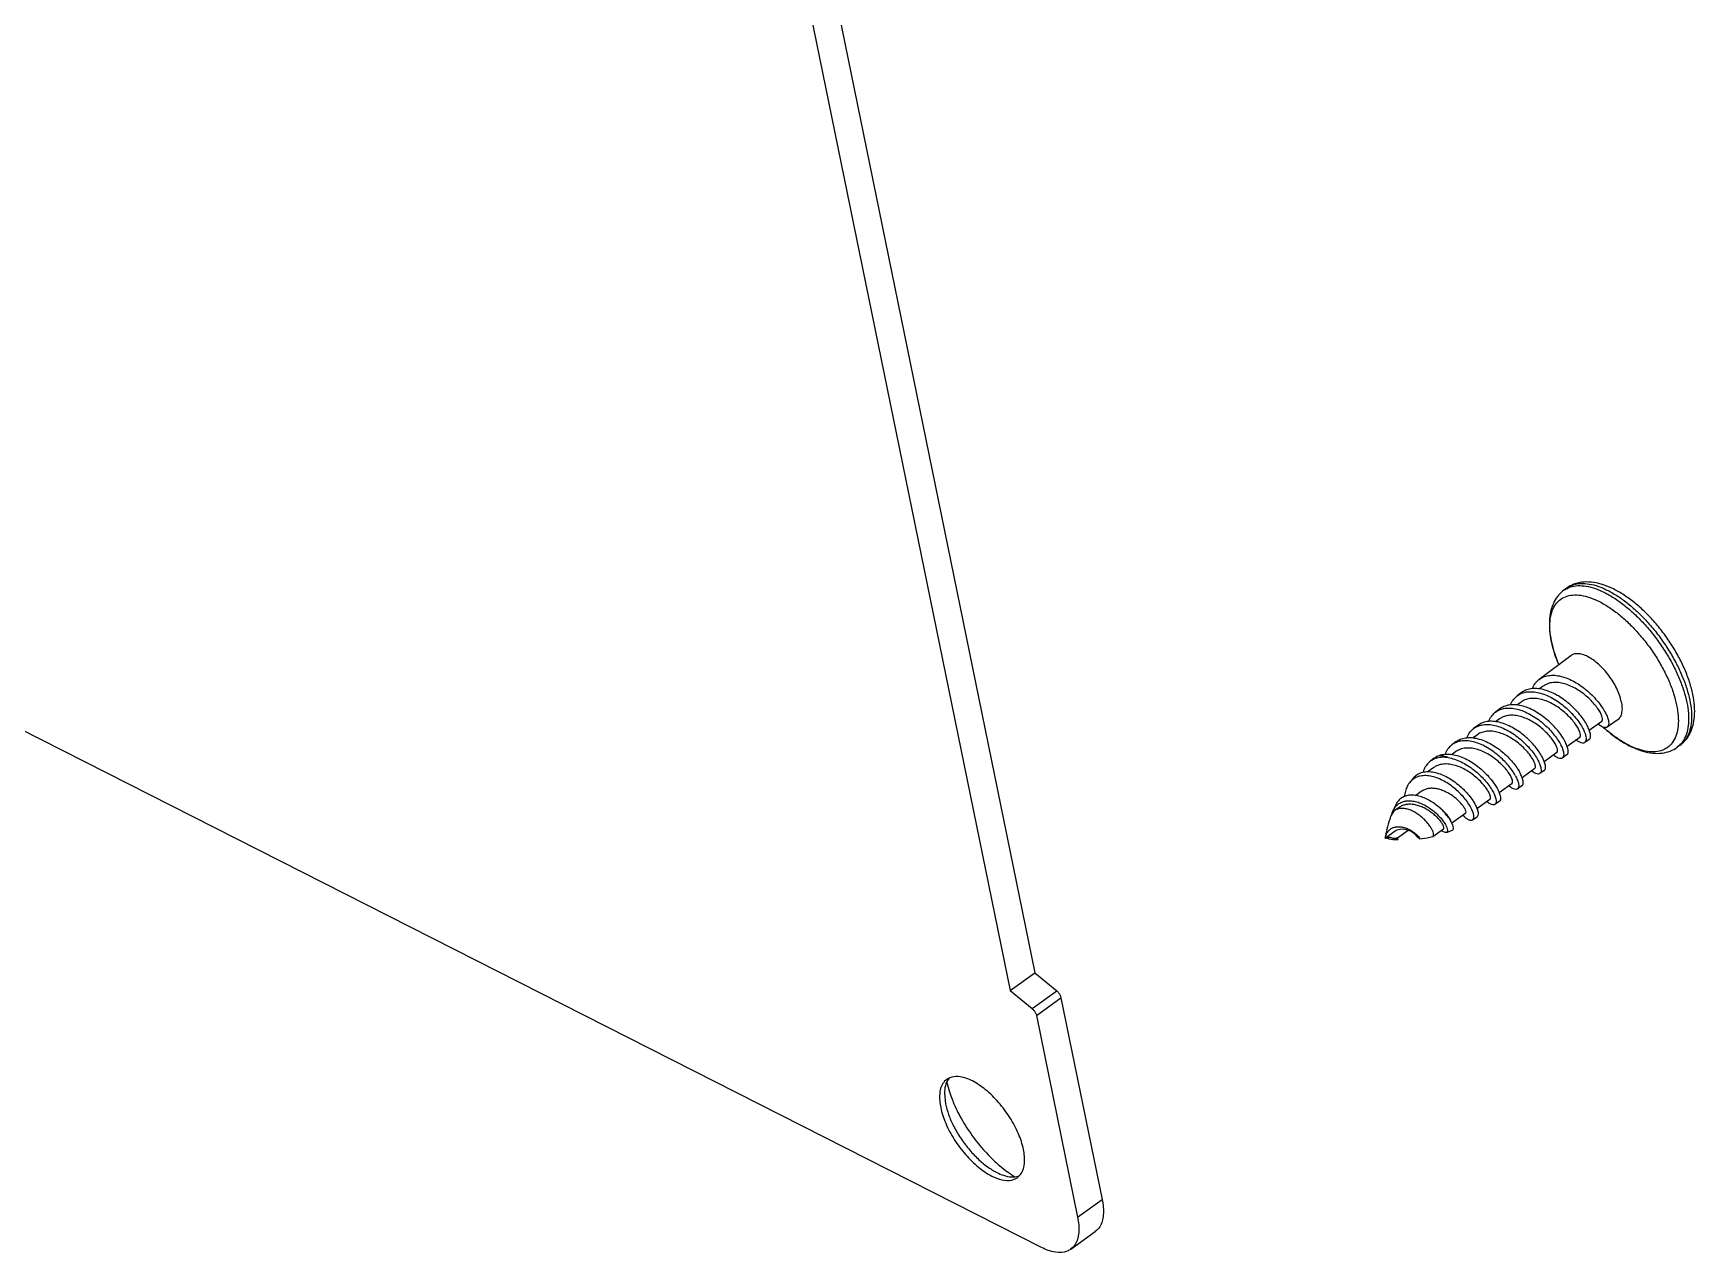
# Model space of a CAD drawing. Header units: millimetres. Extents: x 1367 to 2763, y -1119 to 322.
# Drawn here: x 1807.94 to 1856.01, y 64.53 to 99.81 of the extents above; entities that cross this region are included whole.
import ezdxf

# ---------------------------------------------------------------- set-up
doc = ezdxf.new("R2010")
doc.units = ezdxf.units.MM
doc.layers.add('02___PRT_ALL_AXES', color=7, linetype='Continuous')

msp = doc.modelspace()

# ---------------------------------------------------------------- linework, layer by layer
at = {"color": 7, "linetype": 'Continuous'}
for p, q in [((1830.2, 101.496), (1836.2, 72.115)), ((1830.999, 101.576), (1836.911, 72.627)), ((1837.103, 64.685), (1787.945, 89.638)), ((1852.222, 83.697), (1852.312, 83.751)), ((1851.853, 82.233), (1851.858, 82.208)), ((1851.861, 82.209), (1851.856, 82.234)), ((1852.071, 81.544), (1852.036, 81.631)), ((1851.62, 80.922), (1851.507, 80.841)), ((1850.98, 80.461), (1850.858, 80.373)), ((1850.986, 80.709), (1850.998, 80.714)), ((1850.359, 79.975), (1850.243, 79.892)), ((1850.357, 80.236), (1850.372, 80.243)), ((1852.954, 79.645), (1853.317, 79.906)), ((1849.719, 79.514), (1849.593, 79.424)), ((1849.725, 79.762), (1849.736, 79.766)), ((1852.312, 79.182), (1852.677, 79.445)), ((1848.469, 78.838), (1848.511, 78.867)), ((1848.524, 78.835), (1848.477, 78.818)), ((1849.097, 79.028), (1848.984, 78.946)), ((1849.111, 79.295), (1849.097, 79.29)), ((1851.65, 78.745), (1852.019, 79.01)), ((1855.569, 79.215), (1855.494, 79.152)), ((1848.458, 78.567), (1848.292, 78.448)), ((1851.008, 78.283), (1851.379, 78.549)), ((1848.093, 77.873), (1847.934, 77.758)), ((1850.115, 78.219), (1850.231, 78.061)), ((1850.345, 77.844), (1850.721, 78.115)), ((1847.453, 77.412), (1847.331, 77.324)), ((1848.713, 77.32), (1848.587, 77.436)), ((1849.478, 77.754), (1849.584, 77.609)), ((1849.584, 77.609), (1849.59, 77.599)), ((1849.703, 77.382), (1850.081, 77.654)), ((1847.238, 77.217), (1847.215, 77.167)), ((1847.238, 77.216), (1847.263, 77.289)), ((1847.278, 77.276), (1847.238, 77.217)), ((1847.331, 77.324), (1847.278, 77.276)), ((1848.717, 77.324), (1848.687, 77.351)), ((1848.96, 77.001), (1848.896, 77.104)), ((1848.961, 77.001), (1848.951, 77.024)), ((1848.98, 76.962), (1848.963, 76.995)), ((1848.976, 76.966), (1849.38, 77.257)), ((1849.288, 77.188), (1849.287, 77.19)), ((1849.34, 77.142), (1849.288, 77.188)), ((1847.048, 76.521), (1847.054, 76.526)), ((1847.144, 76.506), (1847.053, 76.521)), ((1847.336, 76.729), (1847.054, 76.526)), ((1847.166, 76.503), (1847.144, 76.506)), ((1847.402, 76.478), (1847.277, 76.516)), ((1847.336, 76.729), (1847.326, 76.721)), ((1847.355, 76.742), (1847.336, 76.729)), ((1847.404, 76.537), (1847.712, 76.758)), ((1847.97, 76.574), (1847.912, 76.651)), ((1848.419, 76.568), (1848.432, 76.575)), ((1848.432, 76.575), (1848.74, 76.796)), ((1836.2, 72.115), (1836.911, 72.627)), ((1836.911, 72.627), (1837.546, 72.107)), ((1836.2, 72.115), (1836.835, 71.595)), ((1836.835, 71.595), (1837.546, 72.107)), ((1836.96, 71.398), (1837.671, 71.91)), ((1837.671, 71.91), (1838.863, 66.073)), ((1836.96, 71.398), (1838.152, 65.561)), ((1834.3, 69.143), (1834.332, 68.837)), ((1834.444, 69.183), (1834.481, 69.075)), ((1834.481, 69.075), (1834.538, 68.926)), ((1835.964, 66.641), (1836.025, 66.63)), ((1838.152, 65.561), (1838.863, 66.073)), ((1837.951, 64.633), (1838.662, 65.145))]:
    msp.add_line(p, q, dxfattribs=at)
for points in [[(1847.355, 76.742), (1847.399, 76.765), (1847.481, 76.788), (1847.569, 76.791), (1847.661, 76.776)], [(1847.418, 76.491), (1847.42, 76.508), (1847.427, 76.554)], [(1847.661, 76.776), (1847.75, 76.746), (1847.831, 76.706)], [(1847.831, 76.706), (1847.898, 76.663), (1847.948, 76.624), (1847.979, 76.596), (1847.987, 76.587)]]:
    msp.add_lwpolyline(points, dxfattribs=at)
for points, start_tangent, end_tangent in [([(1852.222, 83.697), (1852.067, 83.554), (1851.942, 83.369), (1851.853, 83.138), (1851.806, 82.864), (1851.807, 82.559), (1851.853, 82.233)], (-0.811533, -0.584306), (0.20008, -0.97978)), ([(1855.951, 80.678), (1855.855, 81.039), (1855.716, 81.407), (1855.538, 81.774), (1855.326, 82.133), (1855.084, 82.478), (1854.818, 82.802), (1854.533, 83.098), (1854.233, 83.359), (1853.924, 83.579), (1853.611, 83.752), (1853.302, 83.871), (1853.008, 83.929), (1852.741, 83.926), (1852.508, 83.867), (1852.309, 83.759)], (-0.20008, 0.97978), (-0.811533, -0.584306)), ([(1852.309, 83.759), (1852.399, 83.813), (1852.424, 83.825)], (0.811592, 0.584225), (0.91172, 0.410813)), ([(1852.312, 83.751), (1852.511, 83.816), (1852.74, 83.828), (1852.994, 83.786), (1853.267, 83.691), (1853.434, 83.612)], (0.893834, 0.448397), (0.886951, -0.461864)), ([(1852.424, 83.825), (1852.598, 83.879), (1852.827, 83.89), (1853.081, 83.848), (1853.354, 83.753), (1853.64, 83.608), (1853.934, 83.415), (1854.227, 83.179), (1854.515, 82.905), (1854.789, 82.6), (1855.045, 82.27), (1855.276, 81.922), (1855.477, 81.565), (1855.645, 81.205), (1855.774, 80.853), (1855.862, 80.514)], (0.91172, 0.410813), (0.20008, -0.97978)), ([(1851.856, 82.234), (1851.817, 82.522), (1851.819, 82.805), (1851.866, 83.051), (1851.958, 83.254), (1852.091, 83.408), (1852.264, 83.51), (1852.472, 83.557), (1852.709, 83.549), (1852.969, 83.485), (1853.247, 83.367), (1853.535, 83.197), (1853.827, 82.981), (1854.115, 82.723), (1854.392, 82.43), (1854.651, 82.109), (1854.886, 81.767), (1855.091, 81.414), (1855.262, 81.058), (1855.393, 80.707), (1855.481, 80.371)], (-0.191134, 0.981564), (0.20008, -0.97978)), ([(1853.434, 83.612), (1853.554, 83.545), (1853.847, 83.353), (1854.141, 83.117), (1854.428, 82.843), (1854.703, 82.538), (1854.958, 82.207), (1855.189, 81.86), (1855.391, 81.502), (1855.558, 81.143), (1855.687, 80.79), (1855.776, 80.451)], (0.886951, -0.461864), (0.20008, -0.97978)), ([(1851.858, 82.208), (1851.949, 81.873), (1852.071, 81.544)], (0.208553, -0.978011), (0.388024, -0.921649)), ([(1852.036, 81.631), (1851.95, 81.872), (1851.861, 82.209)], (-0.366558, 0.930395), (-0.20008, 0.97978)), ([(1851.502, 81.117), (1851.62, 81.185), (1851.777, 81.229), (1851.954, 81.235), (1852.139, 81.205), (1852.332, 81.141), (1852.53, 81.045), (1852.722, 80.923), (1852.901, 80.783), (1853.064, 80.629), (1853.209, 80.466), (1853.329, 80.303), (1853.419, 80.151)], (0.799932, 0.600091), (0.461336, -0.887225)), ([(1852.893, 79.783), (1852.803, 79.933), (1852.684, 80.094), (1852.54, 80.255), (1852.379, 80.406), (1852.202, 80.544), (1852.01, 80.665), (1851.815, 80.759), (1851.624, 80.822), (1851.44, 80.851), (1851.265, 80.845), (1851.109, 80.801), (1850.992, 80.734)], (-0.464338, 0.885658), (-0.799927, -0.600097)), ([(1850.998, 80.714), (1851.142, 80.753), (1851.315, 80.76), (1851.498, 80.731), (1851.69, 80.668), (1851.886, 80.574), (1852.076, 80.455), (1852.252, 80.317), (1852.414, 80.165), (1852.559, 80.004), (1852.677, 79.844), (1852.767, 79.695)], (0.926622, 0.375994), (0.465066, -0.885276)), ([(1851.301, 80.846), (1851.38, 80.991), (1851.487, 81.105), (1851.502, 81.117)], (0.377043, 0.926196), (0.799932, 0.600091)), ([(1853.316, 79.907), (1853.329, 79.919), (1853.338, 79.972), (1853.32, 80.052), (1853.274, 80.155), (1853.2, 80.274), (1853.099, 80.404), (1852.975, 80.536), (1852.831, 80.665), (1852.671, 80.783), (1852.501, 80.883), (1852.325, 80.96), (1852.151, 81.01), (1851.983, 81.028), (1851.827, 81.013), (1851.688, 80.964), (1851.62, 80.922)], (0.822721, 0.568446), (-0.811653, -0.58414)), ([(1852.247, 79.331), (1852.158, 79.479), (1852.04, 79.637), (1851.898, 79.795), (1851.738, 79.944), (1851.563, 80.08), (1851.374, 80.199), (1851.18, 80.291), (1850.991, 80.353), (1850.809, 80.381), (1850.637, 80.374), (1850.482, 80.33), (1850.366, 80.264)], (-0.468111, 0.88367), (-0.799922, -0.600104)), ([(1850.372, 80.243), (1850.511, 80.28), (1850.684, 80.287), (1850.866, 80.258), (1851.054, 80.197), (1851.247, 80.105), (1851.436, 79.986), (1851.61, 79.851), (1851.77, 79.702), (1851.912, 79.545), (1852.029, 79.388), (1852.118, 79.241)], (0.929464, 0.368912), (0.468879, -0.883263)), ([(1850.67, 80.376), (1850.748, 80.517), (1850.854, 80.629), (1850.87, 80.642)], (0.380533, 0.924768), (0.79986, 0.600187)), ([(1850.87, 80.642), (1850.986, 80.709)], (0.79986, 0.600187), (0.918394, 0.395667)), ([(1852.676, 79.446), (1852.69, 79.46), (1852.698, 79.515), (1852.678, 79.597), (1852.629, 79.703), (1852.552, 79.825), (1852.448, 79.956), (1852.32, 80.09), (1852.172, 80.219), (1852.009, 80.337), (1851.835, 80.435), (1851.658, 80.509), (1851.482, 80.554), (1851.314, 80.567), (1851.159, 80.545), (1851.023, 80.489), (1850.98, 80.461)], (0.815323, 0.579007), (-0.811251, -0.584698)), ([(1855.481, 80.371), (1855.525, 80.057), (1855.524, 79.774), (1855.476, 79.528), (1855.385, 79.326), (1855.251, 79.172), (1855.078, 79.07), (1854.871, 79.022), (1854.634, 79.031), (1854.373, 79.095), (1854.098, 79.212)], (0.20008, -0.97978), (-0.892133, 0.451773)), ([(1855.776, 80.451), (1855.821, 80.135), (1855.823, 79.846), (1855.781, 79.593), (1855.695, 79.381), (1855.574, 79.22)], (0.20008, -0.97978), (-0.708864, -0.705345)), ([(1855.581, 79.215), (1855.736, 79.357), (1855.861, 79.543), (1855.951, 79.774), (1855.998, 80.047), (1855.997, 80.353), (1855.951, 80.678)], (0.811533, 0.584306), (-0.20008, 0.97978)), ([(1855.862, 80.514), (1855.908, 80.197), (1855.909, 79.909), (1855.867, 79.656), (1855.782, 79.444), (1855.656, 79.278), (1855.581, 79.215)], (0.20008, -0.97978), (-0.811592, -0.584225)), ([(1851.591, 78.873), (1851.503, 79.017), (1851.387, 79.172), (1851.246, 79.328), (1851.088, 79.474), (1850.915, 79.608), (1850.728, 79.724), (1850.537, 79.815), (1850.35, 79.875), (1850.17, 79.903), (1849.999, 79.896), (1849.846, 79.853), (1849.731, 79.786)], (-0.472048, 0.881573), (-0.799907, -0.600125)), ([(1849.736, 79.766), (1849.876, 79.804), (1850.045, 79.812), (1850.226, 79.784), (1850.414, 79.723), (1850.604, 79.633), (1850.788, 79.519), (1850.962, 79.384), (1851.122, 79.237), (1851.261, 79.083), (1851.377, 78.93), (1851.465, 78.785)], (0.92758, 0.373624), (0.472818, -0.88116)), ([(1850.04, 79.898), (1850.042, 79.903), (1850.121, 80.047), (1850.226, 80.158), (1850.241, 80.17)], (0.372039, 0.928217), (0.799911, 0.600119)), ([(1850.241, 80.17), (1850.357, 80.236)], (0.799911, 0.600119), (0.918504, 0.395413)), ([(1852.018, 79.011), (1852.03, 79.023), (1852.037, 79.072), (1852.018, 79.148), (1851.972, 79.246), (1851.899, 79.36), (1851.801, 79.484), (1851.68, 79.611), (1851.539, 79.735), (1851.383, 79.847), (1851.217, 79.943), (1851.047, 80.016), (1850.877, 80.063), (1850.713, 80.08), (1850.562, 80.064), (1850.426, 80.016), (1850.359, 79.975)], (0.824751, 0.565497), (-0.811652, -0.584141)), ([(1853.472, 79.738), (1853.428, 79.723), (1853.349, 79.737), (1853.252, 79.789), (1853.205, 79.824)], (-0.836275, -0.54831), (-0.782468, 0.622691)), ([(1853.419, 80.151), (1853.48, 80.014), (1853.511, 79.895), (1853.511, 79.805), (1853.483, 79.747), (1853.472, 79.738)], (0.461336, -0.887225), (-0.836275, -0.54831)), ([(1849.105, 79.317), (1849.185, 79.367), (1849.334, 79.419), (1849.502, 79.434), (1849.684, 79.413), (1849.873, 79.358), (1850.065, 79.272), (1850.253, 79.159), (1850.431, 79.025), (1850.594, 78.878), (1850.737, 78.723), (1850.855, 78.568), (1850.946, 78.421)], (0.799838, 0.600216), (0.476035, -0.879426)), ([(1850.816, 78.331), (1850.728, 78.473), (1850.614, 78.624), (1850.477, 78.775), (1850.319, 78.919), (1850.147, 79.051), (1849.965, 79.164), (1849.778, 79.252), (1849.593, 79.311), (1849.414, 79.339), (1849.247, 79.332), (1849.111, 79.295)], (-0.476847, 0.878987), (-0.930391, -0.366568)), ([(1849.409, 79.426), (1849.411, 79.43), (1849.489, 79.572), (1849.594, 79.683), (1849.609, 79.695)], (0.373604, 0.927588), (0.79995, 0.600067)), ([(1849.609, 79.695), (1849.725, 79.762)], (0.79995, 0.600067), (0.91894, 0.394398)), ([(1851.379, 78.55), (1851.395, 78.577), (1851.393, 78.638), (1851.363, 78.725), (1851.305, 78.831), (1851.22, 78.952), (1851.111, 79.079), (1850.979, 79.207), (1850.829, 79.327), (1850.666, 79.434), (1850.495, 79.521), (1850.322, 79.582), (1850.153, 79.615), (1849.993, 79.615), (1849.848, 79.582), (1849.721, 79.516), (1849.719, 79.514)], (0.768711, 0.639596), (-0.811456, -0.584413)), ([(1852.303, 78.932), (1852.313, 78.94), (1852.34, 78.996), (1852.339, 79.084), (1852.307, 79.199), (1852.247, 79.331)], (0.837333, 0.546693), (-0.468111, 0.88367)), ([(1852.821, 79.289), (1852.811, 79.283), (1852.755, 79.275), (1852.682, 79.297), (1852.595, 79.348), (1852.569, 79.367)], (-0.812503, -0.582958), (-0.789164, 0.614183)), ([(1852.767, 79.695), (1852.822, 79.574), (1852.854, 79.467), (1852.862, 79.381), (1852.847, 79.319), (1852.821, 79.289)], (0.465066, -0.885276), (-0.812502, -0.582958)), ([(1852.947, 79.376), (1852.957, 79.384), (1852.985, 79.441), (1852.985, 79.531), (1852.954, 79.648), (1852.893, 79.783)], (0.836684, 0.547686), (-0.464338, 0.885658)), ([(1853.36, 79.732), (1853.571, 79.553), (1853.88, 79.333), (1854.192, 79.16), (1854.502, 79.041), (1854.796, 78.983), (1855.062, 78.986), (1855.296, 79.045), (1855.495, 79.152)], (0.741975, -0.670428), (0.811533, 0.584306)), ([(1854.098, 79.212), (1853.807, 79.382), (1853.515, 79.599), (1853.361, 79.731)], (-0.892133, 0.451773), (-0.742862, 0.669444)), ([(1848.511, 78.867), (1848.652, 78.93), (1848.813, 78.956), (1848.989, 78.946), (1849.175, 78.901), (1849.364, 78.825), (1849.552, 78.721), (1849.731, 78.595), (1849.897, 78.454), (1850.044, 78.303), (1850.115, 78.219)], (0.850711, 0.525634), (0.627741, -0.778422)), ([(1848.871, 78.853), (1848.767, 78.888), (1848.671, 78.902), (1848.585, 78.895), (1848.511, 78.867)], (-0.923057, 0.384662), (-0.873334, -0.487121)), ([(1848.871, 78.853), (1848.705, 78.864), (1848.552, 78.843), (1848.524, 78.835)], (-0.987925, 0.15493), (-0.953988, -0.299844)), ([(1848.98, 79.222), (1848.968, 79.213), (1848.863, 79.104), (1848.785, 78.965), (1848.78, 78.951)], (-0.799902, -0.60013), (-0.368397, -0.929669)), ([(1848.871, 78.853), (1849.055, 78.809), (1849.243, 78.732), (1849.433, 78.627), (1849.614, 78.499), (1849.778, 78.358), (1849.923, 78.208), (1850.048, 78.055), (1850.145, 77.907), (1850.213, 77.775), (1850.251, 77.661), (1850.26, 77.571), (1850.24, 77.512), (1850.225, 77.499)], (0.987925, -0.15493), (-0.834485, -0.551031)), ([(1849.097, 79.29), (1848.98, 79.222)], (-0.920304, -0.391205), (-0.799902, -0.60013)), ([(1850.72, 78.116), (1850.73, 78.126), (1850.736, 78.173), (1850.716, 78.245), (1850.67, 78.338), (1850.599, 78.447), (1850.502, 78.565), (1850.384, 78.687), (1850.247, 78.804), (1850.096, 78.912), (1849.934, 79.003), (1849.768, 79.073), (1849.603, 79.117), (1849.444, 79.132), (1849.296, 79.116), (1849.164, 79.068), (1849.097, 79.028)], (0.827238, 0.561852), (-0.811651, -0.584142)), ([(1851.649, 78.481), (1851.658, 78.488), (1851.685, 78.543), (1851.683, 78.629), (1851.652, 78.742), (1851.591, 78.873)], (0.837816, 0.545953), (-0.472048, 0.881573)), ([(1852.174, 78.843), (1852.131, 78.829), (1852.056, 78.843), (1851.962, 78.894), (1851.912, 78.933)], (-0.837342, -0.546679), (-0.771641, 0.636058)), ([(1852.118, 79.241), (1852.178, 79.108), (1852.21, 78.993), (1852.211, 78.906), (1852.184, 78.851), (1852.174, 78.843)], (0.468879, -0.883263), (-0.837342, -0.546679)), ([(1847.865, 78.268), (1847.919, 78.322), (1848.036, 78.398), (1848.176, 78.441), (1848.333, 78.45), (1848.502, 78.425), (1848.679, 78.367), (1848.858, 78.282), (1849.033, 78.171), (1849.198, 78.042), (1849.348, 77.901), (1849.475, 77.758)], (0.648445, 0.761262), (0.629681, -0.776853)), ([(1848.336, 78.733), (1848.302, 78.702), (1848.211, 78.587), (1848.146, 78.446), (1848.142, 78.431)], (-0.769953, -0.638101), (-0.304121, -0.952633)), ([(1848.477, 78.818), (1848.416, 78.788), (1848.336, 78.733)], (-0.924821, -0.380403), (-0.769953, -0.6381)), ([(1850.08, 77.654), (1850.084, 77.657), (1850.097, 77.696), (1850.084, 77.762), (1850.045, 77.852), (1849.979, 77.958), (1849.887, 78.076), (1849.773, 78.199), (1849.638, 78.319), (1849.487, 78.43), (1849.326, 78.526), (1849.158, 78.601), (1848.99, 78.65), (1848.828, 78.67), (1848.677, 78.659), (1848.54, 78.616), (1848.458, 78.567)], (0.850737, 0.525592), (-0.811844, -0.583875)), ([(1851.005, 78.036), (1851.014, 78.044), (1851.039, 78.097), (1851.037, 78.182), (1851.005, 78.293), (1850.946, 78.421)], (0.838547, 0.544828), (-0.476035, 0.879426)), ([(1851.523, 78.394), (1851.481, 78.38), (1851.408, 78.395), (1851.317, 78.445), (1851.277, 78.475)], (-0.838325, -0.545171), (-0.778357, 0.627822)), ([(1851.465, 78.785), (1851.526, 78.653), (1851.557, 78.541), (1851.559, 78.456), (1851.533, 78.401), (1851.523, 78.394)], (0.472818, -0.88116), (-0.838325, -0.545171)), ([(1847.749, 78.126), (1847.725, 78.091), (1847.658, 77.957), (1847.618, 77.803), (1847.608, 77.729)], (-0.611221, -0.79146), (-0.090096, -0.995933)), ([(1847.88, 78.246), (1847.818, 78.199), (1847.749, 78.126)], (-0.841303, -0.540563), (-0.611221, -0.79146)), ([(1849.577, 77.056), (1849.606, 77.091), (1849.614, 77.161), (1849.594, 77.258), (1849.546, 77.377), (1849.468, 77.511), (1849.364, 77.654), (1849.236, 77.798), (1849.089, 77.938), (1848.925, 78.064), (1848.752, 78.172), (1848.575, 78.255), (1848.399, 78.31), (1848.23, 78.333), (1848.074, 78.322), (1847.935, 78.277), (1847.88, 78.246)], (0.827014, 0.562181), (-0.841303, -0.540563)), ([(1849.38, 77.257), (1849.389, 77.284), (1849.376, 77.336), (1849.339, 77.406), (1849.279, 77.489), (1849.198, 77.579), (1849.099, 77.67), (1848.985, 77.757), (1848.861, 77.833), (1848.731, 77.895), (1848.599, 77.939), (1848.47, 77.962), (1848.348, 77.964), (1848.235, 77.943), (1848.136, 77.901), (1848.093, 77.873)], (0.780763, 0.624827), (-0.811513, -0.584334)), ([(1850.231, 78.061), (1850.267, 78.003), (1850.336, 77.868), (1850.376, 77.753), (1850.386, 77.662), (1850.367, 77.601), (1850.35, 77.585)], (0.545255, -0.83827), (-0.830115, -0.557592)), ([(1850.876, 77.947), (1850.835, 77.934), (1850.763, 77.949), (1850.673, 78), (1850.62, 78.041)], (-0.838559, -0.544811), (-0.76001, 0.649911)), ([(1850.816, 78.331), (1850.876, 78.202), (1850.908, 78.092), (1850.91, 78.007), (1850.885, 77.954), (1850.876, 77.947)], (0.476847, -0.878987), (-0.838559, -0.544811)), ([(1847.263, 77.289), (1847.293, 77.351), (1847.36, 77.446), (1847.377, 77.464)], (0.382043, 0.924145), (0.704074, 0.710126)), ([(1848.587, 77.436), (1848.553, 77.463), (1848.409, 77.566), (1848.256, 77.653), (1848.1, 77.718), (1847.948, 77.757), (1847.804, 77.769), (1847.669, 77.751), (1847.551, 77.704), (1847.453, 77.631), (1847.378, 77.535), (1847.354, 77.491)], (-0.768608, 0.63972), (-0.438966, -0.898503)), ([(1847.377, 77.464), (1847.449, 77.523), (1847.557, 77.576), (1847.659, 77.6)], (0.704074, 0.710126), (0.9914, 0.130865)), ([(1848.739, 76.796), (1848.749, 76.819), (1848.74, 76.865), (1848.708, 76.93), (1848.655, 77.009), (1848.581, 77.095), (1848.489, 77.184), (1848.383, 77.27), (1848.265, 77.348), (1848.141, 77.413), (1848.013, 77.463), (1847.887, 77.494), (1847.765, 77.505), (1847.651, 77.495), (1847.548, 77.465), (1847.458, 77.416), (1847.453, 77.412)], (0.740574, 0.671975), (-0.811468, -0.584396)), ([(1847.659, 77.6), (1847.679, 77.602), (1847.815, 77.601), (1847.961, 77.573), (1848.11, 77.519), (1848.255, 77.444), (1848.393, 77.352), (1848.52, 77.247), (1848.632, 77.136), (1848.722, 77.026)], (0.9914, 0.130865), (0.595192, -0.803583)), ([(1849.59, 77.599), (1849.664, 77.472), (1849.716, 77.351), (1849.739, 77.252), (1849.734, 77.179), (1849.706, 77.14)], (0.544436, -0.838802), (-0.816045, -0.577989)), ([(1850.225, 77.499), (1850.194, 77.486), (1850.127, 77.496), (1850.04, 77.542), (1849.985, 77.584)], (-0.834485, -0.551031), (-0.766206, 0.642595)), ([(1848.342, 76.873), (1848.264, 76.974), (1848.168, 77.074), (1848.061, 77.168), (1847.945, 77.249), (1847.822, 77.316), (1847.699, 77.362), (1847.583, 77.384), (1847.478, 77.382), (1847.384, 77.355), (1847.331, 77.324)], (-0.569986, 0.821654), (-0.811976, -0.58369)), ([(1848.896, 77.104), (1848.803, 77.223), (1848.713, 77.32)], (-0.572767, 0.819718), (-0.70659, 0.707623)), ([(1848.951, 77.024), (1848.917, 77.091), (1848.86, 77.172), (1848.783, 77.261), (1848.717, 77.324)], (-0.402752, 0.915309), (-0.739865, 0.672755)), ([(1848.722, 77.026), (1848.79, 76.923), (1848.835, 76.831), (1848.853, 76.759), (1848.847, 76.71), (1848.824, 76.689)], (0.595192, -0.803583), (-0.91293, -0.408115)), ([(1848.994, 76.754), (1849.015, 76.773), (1849.023, 76.823), (1849.006, 76.899), (1848.98, 76.962)], (0.901084, 0.433645), (-0.433889, 0.900966)), ([(1849.34, 77.142), (1849.433, 77.076), (1849.512, 77.046), (1849.571, 77.052), (1849.577, 77.056)], (0.768801, -0.639488), (0.827014, 0.562181)), ([(1847.05, 76.527), (1847.069, 76.593), (1847.101, 76.666), (1847.148, 76.733), (1847.208, 76.788), (1847.281, 76.828), (1847.368, 76.851), (1847.465, 76.856), (1847.564, 76.841), (1847.667, 76.81), (1847.765, 76.765), (1847.853, 76.712)], (0.217387, 0.976085), (0.827571, -0.561361)), ([(1847.054, 76.526), (1847.081, 76.541), (1847.119, 76.551), (1847.16, 76.552), (1847.202, 76.545), (1847.242, 76.532), (1847.277, 76.516)], (0.81205, 0.583588), (0.886671, -0.462401)), ([(1847.404, 76.537), (1847.394, 76.531), (1847.364, 76.521), (1847.324, 76.517), (1847.277, 76.516)], (-0.809864, -0.586618), (-0.999841, -0.017828)), ([(1847.418, 76.491), (1847.407, 76.48), (1847.402, 76.478)], (-0.364603, -0.931163), (-0.998272, -0.058755)), ([(1847.853, 76.712), (1847.931, 76.653), (1847.993, 76.595)], (0.827571, -0.561361), (0.667034, -0.745027)), ([(1848.051, 76.502), (1848.028, 76.513), (1847.989, 76.551), (1847.97, 76.574)], (-0.671446, -0.741053), (-0.63576, 0.771886)), ([(1847.994, 76.594), (1848.034, 76.547), (1848.053, 76.515), (1848.051, 76.502)], (0.661991, -0.749512), (-0.671446, -0.741053)), ([(1848.432, 76.575), (1848.446, 76.594), (1848.45, 76.639), (1848.433, 76.704), (1848.397, 76.784), (1848.342, 76.873)], (0.784473, 0.620163), (-0.569986, 0.821654)), ([(1848.824, 76.689), (1848.819, 76.687), (1848.768, 76.693), (1848.701, 76.731), (1848.676, 76.75)], (-0.91293, -0.408115), (-0.780175, 0.625562)), ([(1837.546, 72.107), (1837.602, 72.05), (1837.646, 71.98), (1837.671, 71.91)], (0.773969, -0.633223), (0.20008, -0.97978)), ([(1836.835, 71.595), (1836.891, 71.538), (1836.935, 71.468), (1836.96, 71.398)], (0.773969, -0.633223), (0.20008, -0.97978)), ([(1834.367, 69.545), (1834.254, 69.426), (1834.168, 69.182)], (-0.806641, -0.591042), (-0.143839, -0.989601)), ([(1834.326, 69.362), (1834.3, 69.143)], (-0.249383, -0.968405), (-0.006257, -0.99998)), ([(1834.449, 69.596), (1834.415, 69.556), (1834.326, 69.362)], (-0.689071, -0.724694), (-0.249383, -0.968405)), ([(1834.509, 69.613), (1834.457, 69.596), (1834.367, 69.545)], (-0.967011, -0.254736), (-0.806641, -0.591042)), ([(1834.367, 69.46), (1834.444, 69.183)], (0.222486, -0.974936), (0.309201, -0.950997)), ([(1836.586, 67.518), (1836.441, 67.972), (1836.192, 68.442), (1835.865, 68.881), (1835.491, 69.245), (1835.107, 69.501), (1834.751, 69.621), (1834.509, 69.613)], (-0.20008, 0.97978), (-0.967011, -0.254736)), ([(1834.168, 69.182), (1834.162, 69.129), (1834.19, 68.734)], (-0.143839, -0.989601), (0.20008, -0.97978)), ([(1834.332, 68.837), (1834.42, 68.528), (1834.565, 68.196), (1834.762, 67.856), (1835.001, 67.535), (1835.264, 67.253), (1835.539, 67.022), (1835.811, 66.854), (1836.007, 66.771)], (0.20008, -0.97978), (0.950884, -0.309547)), ([(1834.538, 68.926), (1834.691, 68.592), (1834.979, 68.097), (1835.327, 67.629), (1835.711, 67.217), (1836.104, 66.886)], (0.376965, -0.926227), (0.806293, -0.591517)), ([(1834.19, 68.734), (1834.335, 68.28), (1834.584, 67.81), (1834.911, 67.371), (1835.285, 67.006), (1835.669, 66.751), (1835.964, 66.641)], (0.20008, -0.97978), (0.977636, -0.210303)), ([(1836.522, 66.826), (1836.614, 67.123), (1836.586, 67.518)], (0.548845, 0.835924), (-0.20008, 0.97978)), ([(1836.104, 66.886), (1836.111, 66.881), (1836.34, 66.728)], (0.806293, -0.591517), (0.856006, -0.516966)), ([(1836.41, 66.707), (1836.522, 66.826)], (0.806641, 0.591042), (0.548845, 0.835924)), ([(1836.007, 66.771), (1836.07, 66.753), (1836.303, 66.726)], (0.950884, -0.309547), (0.998649, 0.05196)), ([(1836.025, 66.63), (1836.32, 66.656), (1836.41, 66.707)], (0.989797, -0.142481), (0.806641, 0.591042)), ([(1836.303, 66.726), (1836.47, 66.762)], (0.998649, 0.05196), (0.923073, 0.384625)), ([(1838.863, 66.073), (1838.895, 65.622), (1838.79, 65.282), (1838.661, 65.146)], (0.20008, -0.97978), (-0.806644, -0.591037)), ([(1838.152, 65.561), (1838.184, 65.11), (1838.079, 64.77), (1837.95, 64.635)], (0.20008, -0.97978), (-0.806644, -0.591037)), ([(1837.95, 64.635), (1837.847, 64.577), (1837.511, 64.547), (1837.103, 64.685)], (-0.806644, -0.591037), (-0.891694, 0.452638))]:
    msp.add_spline(points, degree=3, dxfattribs=dict(at, start_tangent=start_tangent, end_tangent=end_tangent))
at = {"layer": '02___PRT_ALL_AXES', "color": 7, "linetype": 'Continuous'}
for p, q in [((1852.309, 83.759), (1852.222, 83.697)), ((1852.416, 81.803), (1851.502, 81.117)), ((1850.992, 80.734), (1850.87, 80.642)), ((1850.366, 80.264), (1850.241, 80.17)), ((1853.76, 79.936), (1853.472, 79.738)), ((1849.105, 79.317), (1848.98, 79.222)), ((1849.731, 79.786), (1849.609, 79.695)), ((1852.947, 79.376), (1852.821, 79.289)), ((1848.469, 78.838), (1848.336, 78.733)), ((1852.303, 78.932), (1852.174, 78.843)), ((1855.581, 79.215), (1855.495, 79.152)), ((1851.649, 78.48), (1851.523, 78.394)), ((1847.865, 78.268), (1847.749, 78.126)), ((1851.005, 78.036), (1850.876, 77.947)), ((1847.354, 77.491), (1847.263, 77.289)), ((1850.351, 77.585), (1850.225, 77.498)), ((1849.577, 77.055), (1849.706, 77.14)), ((1847.144, 76.506), (1847.166, 76.503)), ((1847.166, 76.503), (1847.274, 76.49)), ((1847.274, 76.49), (1847.401, 76.479)), ((1848.824, 76.688), (1848.994, 76.754))]:
    msp.add_line(p, q, dxfattribs=at)
for points, start_tangent, end_tangent in [([(1853.879, 80.473), (1853.828, 80.657), (1853.749, 80.849), (1853.644, 81.042), (1853.518, 81.229), (1853.376, 81.402), (1853.223, 81.554), (1853.065, 81.681), (1852.907, 81.776), (1852.757, 81.837), (1852.62, 81.86), (1852.501, 81.846), (1852.416, 81.803)], (-0.20008, 0.97978), (-0.801088, -0.598547)), ([(1853.879, 80.473), (1853.9, 80.304), (1853.89, 80.158), (1853.849, 80.038), (1853.779, 79.951), (1853.759, 79.936)], (0.20008, -0.97978), (-0.824677, -0.565605)), ([(1847.215, 77.167), (1847.181, 77.071), (1847.098, 76.78), (1847.049, 76.527)], (-0.34691, -0.937898), (-0.146808, -0.989165)), ([(1848.051, 76.502), (1848.338, 76.551), (1848.419, 76.569)], (0.991831, 0.127561), (0.973544, 0.228499))]:
    msp.add_spline(points, degree=3, dxfattribs=dict(at, start_tangent=start_tangent, end_tangent=end_tangent))

doc.saveas('drawing.dxf')
